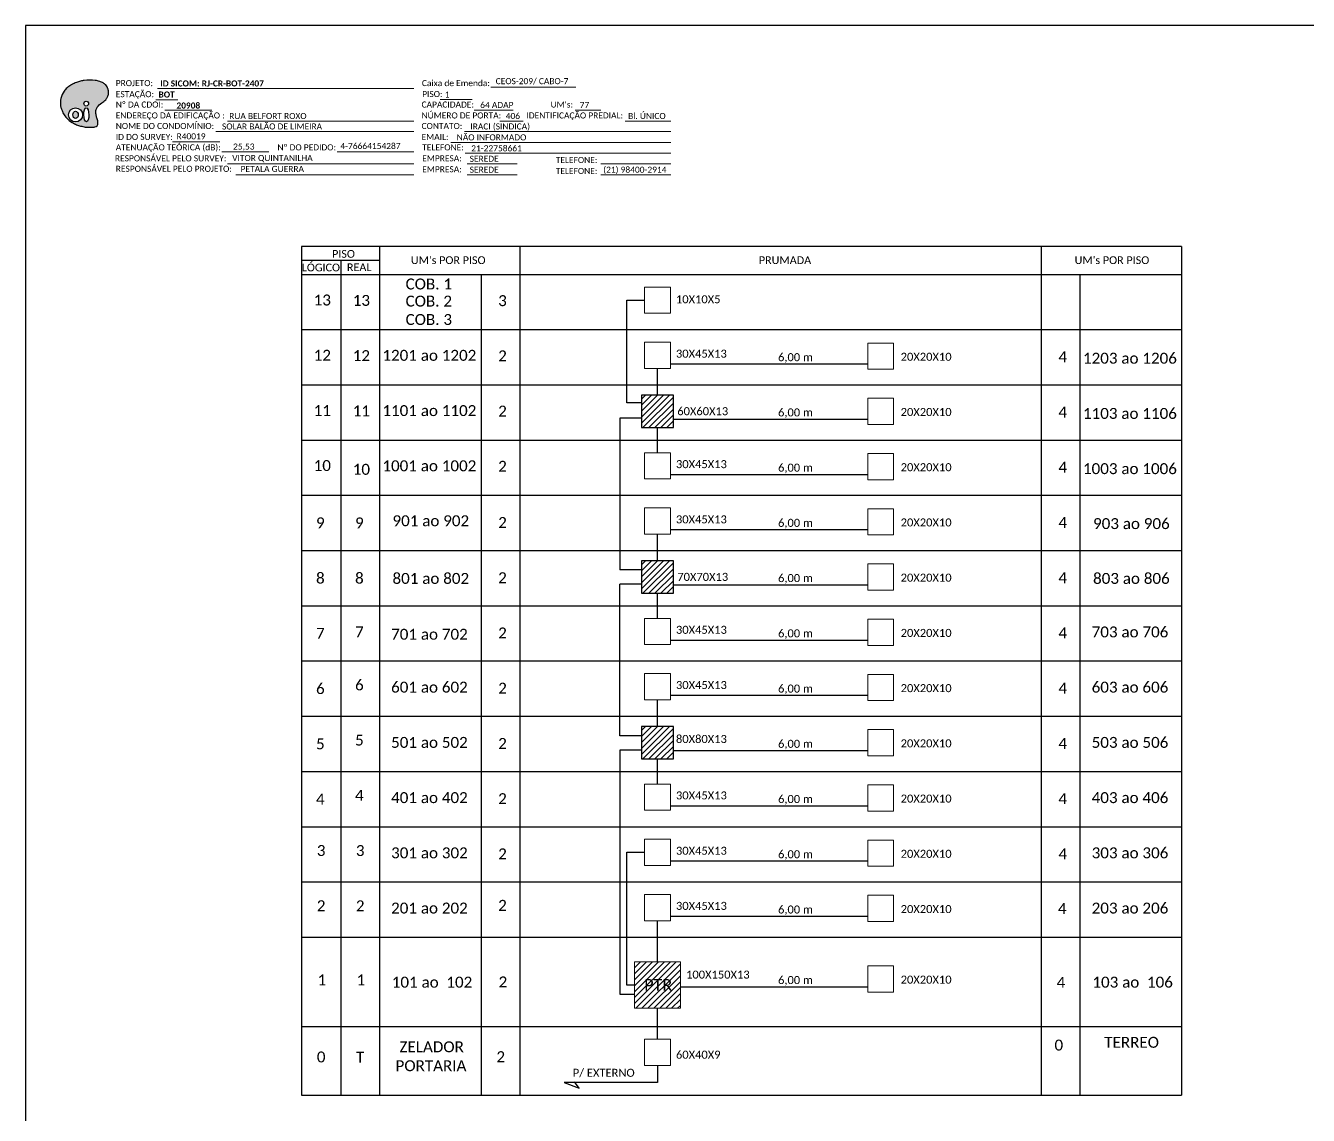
# Model space of a CAD drawing. Extents: x -4 to 837, y 1 to 595.
# Drawn here: x -3.8 to 376.4, y 272.2 to 595.3 of the extents above; entities that cross this region are included whole.
import ezdxf
from ezdxf.enums import TextEntityAlignment as Align

# ---------------------------------------------------------------- set-up
doc = ezdxf.new("R2010")
doc.units = 0
doc.styles.add('WMF-Calibri0', font='calibri.ttf')
doc.styles.add('WMF-Calibri1', font='calibrib.ttf')

# ---------------------------------------------------------------- blocks, each defined once
blk = doc.blocks.new('OI')
h = blk.add_hatch(color=40)
edge = h.paths.add_edge_path()
edge.add_spline(control_points=[(4.35, -0.67), (3.92, -0.99), (3.26, -1.5), (2.81, -2.59), (2.9, -3.5), (3.06, -4.27), (3.31, -4.85), (3.37, -5.39), (3.4, -5.88), (3.2, -6.4), (2.54, -6.61), (1.65, -6.63), (0.55, -6.67), (-0.56, -6.42), (-1.61, -6.14), (-2.77, -5.61), (-3.92, -4.77), (-4.89, -3.7), (-5.34, -2.65), (-5.6, -1.94), (-5.85, -0.96), (-5.71, 0.47), (-5.1, 2.02), (-4.14, 3.02), (-3.3, 3.61), (-2.37, 4.16), (-1.36, 4.44), (-0.56, 4.7), (0.79, 4.85), (2.24, 4.97), (3.79, 4.57), (4.67, 4.21), (5.44, 3.65), (5.76, 2.99), (6.03, 2.21), (6.01, 1.46), (5.72, 0.64), (5.31, 0.08), (4.88, -0.38), (4.51, -0.55), (4.35, -0.67)], knot_values=[0, 0, 0, 0, 1.60434, 2.417191, 3.427595, 4.282808, 4.776746, 5.304182, 5.888771, 6.258406, 6.858137, 7.79129, 8.986195, 10.124242, 11.187857, 12.242908, 13.953784, 15.414161, 16.515391, 17.349188, 17.675853, 19.552021, 21.515531, 22.568638, 23.63245, 24.621084, 25.782718, 26.745347, 27.142653, 29.870543, 31.004649, 31.921532, 32.709589, 33.801391, 34.042471, 35.192333, 35.971461, 36.628871, 37.254359, 37.836911, 37.836911, 37.836911, 37.836911], degree=3, periodic=0)
h.paths.add_polyline_path([(1.13, -0.87, -1), (-0.04, -0.87, -1)], flags=16)
edge = h.paths.add_edge_path(flags=16)
edge.add_ellipse((0.56, -3.59), major_axis=(-0.02, 1.71), ratio=0.361305, start_angle=0, end_angle=360)
h.paths.add_polyline_path([(-0.36, -3.62, -1), (-3.8, -3.62, -1)], flags=16)
edge = h.paths.add_edge_path(flags=0)
edge.add_ellipse((-2.08, -3.62), major_axis=(0, 0.885), ratio=0.758294, start_angle=0, end_angle=360)
at = {"color": 40}
for centre, radius in [((-2.08, -3.62), 1.72), ((0.54, -0.87), 0.587)]:
    blk.add_circle(centre, radius, dxfattribs=at)
blk.add_ellipse((-2.08, -3.62), major_axis=(0, 0.885), ratio=0.758294, start_param=-3.141592653589792, end_param=3.141592653589792, dxfattribs=at)
blk.add_ellipse((0.56, -3.59), major_axis=(-0.02, 1.71), ratio=0.361305, dxfattribs=at)
at = {"color": 40, "start_tangent": (-0.800898, -0.598801), "end_tangent": (-0.800898, -0.598801)}
blk.add_spline([(4.35, -0.67), (3.2, -1.78), (2.9, -2.54), (2.92, -3.55), (3.12, -4.38), (3.28, -4.85), (3.37, -5.37), (3.35, -5.95), (3.2, -6.29), (2.66, -6.55), (1.73, -6.63), (0.54, -6.62), (-0.58, -6.41), (-1.6, -6.11), (-2.56, -5.67), (-3.95, -4.67), (-4.89, -3.56), (-5.37, -2.56), (-5.64, -1.78), (-5.72, -1.46), (-5.63, 0.42), (-4.84, 2.22), (-4.13, 2.99), (-3.27, 3.62), (-2.4, 4.09), (-1.3, 4.47), (-0.37, 4.72), (0.02, 4.77), (2.75, 4.8), (3.85, 4.53), (4.69, 4.16), (5.31, 3.68), (5.85, 2.73), (5.93, 2.5), (5.94, 1.35), (5.67, 0.62), (5.29, 0.08), (4.84, -0.36), (4.35, -0.67)], degree=3, dxfattribs=at)

msp = doc.modelspace()

# ---------------------------------------------------------------- hatches: boundary and pattern name
h = msp.add_hatch()
h.set_pattern_fill('ANSI31', color=1, scale=10, style=0)
h.set_pattern_definition([(45, (-437.0142, 88.0003), (-0.8838835, 0.8838835), [])])
h.paths.add_polyline_path([(188.18, 485.72), (178.71, 485.72), (178.71, 476.12), (188.18, 476.12)])
h.paths.add_polyline_path([(186.48, 476.32), (186.48, 476.32), (186.48, 481.47), (186.48, 481.47)], flags=24)
h = msp.add_hatch()
h.set_pattern_fill('ANSI31', color=1, scale=10, style=0)
h.set_pattern_definition([(45, (-437.0142, 38.8847), (-0.8838835, 0.8838835), [])])
h.paths.add_polyline_path([(188.18, 436.61), (178.71, 436.61), (178.71, 427), (188.18, 427)])
h.paths.add_polyline_path([(186.48, 427.2), (186.48, 427.2), (186.48, 432.35), (186.48, 432.35)], flags=24)
h = msp.add_hatch()
h.set_pattern_fill('ANSI31', color=1, scale=10, style=0)
h.set_pattern_definition([(45, (-437.0142, -10.2309), (-0.8838835, 0.8838835), [])])
h.paths.add_polyline_path([(188.18, 387.49), (178.71, 387.49), (178.71, 377.89), (188.18, 377.89)])
h.paths.add_polyline_path([(186.48, 378.08), (186.48, 378.08), (186.48, 383.23), (186.48, 383.23)], flags=24)
h = msp.add_hatch()
h.set_pattern_fill('ANSI31', color=1, scale=10, style=0)
h.set_pattern_definition([(45, (-434.9644, -79.9906), (-0.8838835, 0.8838835), [])])
h.paths.add_polyline_path([(176.66, 303.97), (190.23, 303.97), (190.23, 317.73), (176.66, 317.73)])
h.paths.add_polyline_path([(178.66, 308.33), (188.74, 308.33), (188.74, 313.48), (178.66, 313.48)], flags=24)

# ---------------------------------------------------------------- linework, layer by layer
for p, q in [((837.17, 595.26), (-3.83, 595.26)), ((-3.83, 595.26), (-3.83, 1.26))]:
    msp.add_line(p, q)
at = {"color": 3}
for p, q in [((183.44, 485.72), (183.44, 493.64)), ((183.44, 436.61), (183.44, 444.52)), ((183.44, 370.43), (183.44, 377.89))]:
    msp.add_line(p, q, dxfattribs=at)
at = {"color": 7, "lineweight": 0}
for points in [[(35.28, 576.58), (111.25, 576.58)], [(134.09, 577.07), (159.22, 577.07)], [(34.76, 573.3), (41.31, 573.3)], [(119.05, 573.34), (128.53, 573.34)], [(37.42, 570.23), (51.37, 570.23)], [(55.99, 566.99), (111.25, 566.99)], [(129.1, 570.23), (140.71, 570.23)], [(136.68, 566.99), (143.62, 566.99)], [(159.04, 570.23), (166.7, 570.23)], [(173.85, 566.99), (187.41, 566.99)], [(52.58, 563.88), (111.25, 563.88)], [(126.21, 563.88), (187.44, 563.88)], [(39.74, 560.82), (53.69, 560.82)], [(122.17, 560.64), (187.44, 560.64)], [(54.28, 557.85), (68.22, 557.85)], [(88.51, 557.85), (111.27, 557.85)], [(126.46, 557.41), (187.44, 557.41)], [(55.99, 554.29), (111.25, 554.29)], [(127.07, 554.29), (141.86, 554.29)], [(166.67, 554.29), (187.44, 554.29)], [(58.48, 551.06), (111.25, 551.06)], [(127.07, 551.06), (141.86, 551.06)], [(166.67, 551.06), (187.44, 551.06)]]:
    msp.add_lwpolyline(points, dxfattribs=at)
at = {"color": 0}
for points in [[(338.8, 529.76), (77.97, 529.76)], [(101.12, 525.64), (77.97, 525.64)]]:
    msp.add_lwpolyline(points, dxfattribs=at)
for points in [[(77.97, 529.76), (77.97, 278.18)], [(101.12, 278.18), (101.12, 529.76)], [(142.71, 278.18), (142.71, 529.76)], [(297.21, 529.76), (297.21, 278.18)], [(338.8, 529.76), (338.8, 278.18)], [(89.55, 525.64), (89.55, 278.18)], [(77.97, 521.53), (338.8, 521.53)], [(131.14, 521.53), (131.14, 278.18)], [(308.78, 278.18), (308.78, 521.53)], [(77.97, 505.16), (338.8, 505.16)], [(77.97, 488.79), (338.8, 488.79)], [(77.97, 472.42), (338.8, 472.42)], [(77.97, 456.04), (338.8, 456.04)], [(77.97, 439.67), (338.8, 439.67)], [(77.97, 423.3), (338.8, 423.3)], [(77.97, 406.93), (338.8, 406.93)], [(77.97, 390.56), (338.8, 390.56)], [(77.97, 374.18), (338.8, 374.18)], [(77.97, 357.81), (338.8, 357.81)], [(77.97, 341.44), (338.8, 341.44)], [(77.97, 325.07), (338.8, 325.07)], [(77.97, 298.62), (338.8, 298.62)], [(77.97, 278.18), (338.8, 278.18)]]:
    msp.add_lwpolyline(points)
at = {"lineweight": 0}
for points in [[(187.28, 517.78), (179.62, 517.78), (179.62, 510.01), (187.28, 510.01)], [(187.27, 501.41), (179.61, 501.41), (179.61, 493.64), (187.27, 493.64)], [(253.43, 501.18), (245.77, 501.18), (245.77, 493.41), (253.43, 493.41)], [(253.43, 484.81), (245.77, 484.81), (245.77, 477.04), (253.43, 477.04)], [(187.28, 468.66), (179.62, 468.66), (179.62, 460.9), (187.28, 460.9)], [(253.43, 468.43), (245.77, 468.43), (245.77, 460.66), (253.43, 460.66)], [(187.27, 452.29), (179.61, 452.29), (179.61, 444.52), (187.27, 444.52)], [(253.43, 452.06), (245.77, 452.06), (245.77, 444.29), (253.43, 444.29)], [(253.43, 435.69), (245.77, 435.69), (245.77, 427.92), (253.43, 427.92)], [(187.28, 419.55), (179.62, 419.55), (179.62, 411.78), (187.28, 411.78)], [(253.43, 419.32), (245.77, 419.32), (245.77, 411.55), (253.43, 411.55)], [(187.28, 403.18), (179.62, 403.18), (179.62, 395.41), (187.28, 395.41)], [(253.43, 402.95), (245.77, 402.95), (245.77, 395.18), (253.43, 395.18)], [(253.43, 386.57), (245.77, 386.57), (245.77, 378.81), (253.43, 378.81)], [(187.28, 370.43), (179.62, 370.43), (179.62, 362.66), (187.28, 362.66)], [(253.43, 370.2), (245.77, 370.2), (245.77, 362.43), (253.43, 362.43)], [(187.28, 354.06), (179.62, 354.06), (179.62, 346.29), (187.28, 346.29)], [(253.43, 353.83), (245.77, 353.83), (245.77, 346.06), (253.43, 346.06)], [(187.28, 337.71), (179.62, 337.71), (179.62, 329.94), (187.28, 329.94)], [(253.43, 337.46), (245.77, 337.46), (245.77, 329.69), (253.43, 329.69)], [(253.43, 316.53), (245.77, 316.53), (245.77, 308.76), (253.43, 308.76)], [(187.28, 294.81), (179.62, 294.81), (179.62, 287.04), (187.28, 287.04)]]:
    msp.add_lwpolyline(points, close=True, dxfattribs=at)
at = {"color": 3}
for points in [[(178.71, 483.47), (174.38, 483.47), (174.38, 513.93), (179.62, 513.93)], [(245.77, 494.89), (187.27, 494.89)], [(178.71, 478.92), (172.31, 478.92), (172.31, 433.95)], [(183.45, 468.66), (183.44, 476.12)], [(245.77, 478.52), (188.18, 478.52)], [(245.77, 462.15), (187.28, 462.15)], [(245.77, 445.78), (187.27, 445.78)], [(178.71, 433.95), (172.31, 433.95)], [(178.71, 429.66), (172.31, 429.66)], [(178.71, 384.69), (172.31, 384.69), (172.31, 429.66)], [(183.45, 419.55), (183.44, 427)], [(245.77, 429.4), (188.18, 429.4)], [(245.77, 413.03), (187.28, 413.03)], [(245.77, 396.66), (187.28, 396.66)], [(183.44, 387.49), (183.45, 395.41)], [(178.71, 380.48), (172.32, 380.48), (172.32, 308.16), (176.66, 308.16)], [(245.77, 380.29), (188.18, 380.29)], [(245.77, 363.92), (187.28, 363.92)], [(176.66, 310.85), (174.38, 310.85), (174.38, 350.21), (179.62, 350.21)], [(245.77, 347.54), (187.28, 347.54)], [(245.77, 331.17), (187.28, 331.17)], [(183.45, 317.73), (183.45, 329.94)], [(245.77, 310.25), (190.23, 310.25)], [(183.44, 294.81), (183.44, 303.97)]]:
    msp.add_lwpolyline(points, dxfattribs=at)
at = {"color": 1}
for points in [[(188.18, 485.72), (178.71, 485.72), (178.71, 476.12), (188.18, 476.12)], [(188.18, 436.61), (178.71, 436.61), (178.71, 427), (188.18, 427)], [(188.18, 387.49), (178.71, 387.49), (178.71, 377.89), (188.18, 377.89)]]:
    msp.add_lwpolyline(points, close=True, dxfattribs=at)
at = {"color": 1, "lineweight": 0}
msp.add_lwpolyline([(176.66, 317.73), (190.23, 317.73), (190.23, 303.97), (176.66, 303.97)], close=True, dxfattribs=at)
at = {"color": 1}
for points in [[(183.45, 287.04), (183.45, 281.93), (155.82, 281.93)], [(155.82, 281.93), (160.23, 280.34)], [(160.23, 280.34), (158.83, 282.17)]]:
    msp.add_lwpolyline(points, dxfattribs=at)

# ---------------------------------------------------------------- block references
at = {"color": 7, "xscale": 1.213923925163967, "yscale": 1.213923925163967, "zscale": 1.213923925163967, "rotation": 0.1532896023949059}
msp.add_blockref('OI', (13.47, 573.2), dxfattribs=at)

# ---------------------------------------------------------------- texts
at = {"color": 7, "lineweight": 0, "style": 'WMF-Calibri0'}
for s, height, p in [('PROJETO:', 1.793, (22.88, 577.33)), ('Caixa de Emenda:', 1.7927, (113.63, 577.33)), ('ESTAÇÃO:', 1.793, (22.88, 574.05)), ('PISO:', 1.793, (113.7, 574.09)), ('Nº DA CDOI:', 1.7927, (22.88, 570.98)), ('CAPACIDADE:', 1.7927, (113.52, 570.98)), ("UM's:", 1.793, (151.77, 570.98)), ('ENDEREÇO DA EDIFICAÇÃO :', 1.7927, (22.88, 567.74)), ('NOME DO CONDOMÍNIO:', 1.7927, (22.88, 564.63)), ('NÚMERO DE PORTA:', 1.7927, (113.52, 567.74)), ('IDENTIFICAÇÃO PREDIAL:', 1.7927, (144.61, 567.74)), ('ID DO SURVEY:', 1.7927, (22.88, 561.39)), ('CONTATO:', 1.793, (113.52, 564.63)), ('EMAIL:', 1.793, (113.52, 561.39)), ('ATENUAÇÃO TEÓRICA (dB):', 1.7927, (22.88, 558.28)), ('Nº DO PEDIDO:', 1.7927, (70.8, 558.28)), ('TELEFONE:', 1.793, (113.71, 558.28)), ('RESPONSÁVEL PELO SURVEY:', 1.7927, (22.63, 555.04)), ('EMPRESA:', 1.793, (113.71, 555.04)), ('TELEFONE:', 1.793, (153.31, 554.54)), ('RESPONSÁVEL PELO PROJETO:', 1.7927, (22.88, 551.93)), ('EMPRESA:', 1.793, (113.71, 551.8)), ('TELEFONE:', 1.793, (153.31, 551.3))]:
    msp.add_text(s, height=height, dxfattribs=at).set_placement(p)
at = {"color": 7}
for s, height, style, p in [('ID SICOM: RJ-CR-BOT-2407', 1.7927, 'WMF-Calibri1', (36.07, 577.23)), ('CEOS-209/ CABO-7', 1.7927, 'WMF-Calibri0', (135.49, 577.91)), ('BOT', 1.793, 'WMF-Calibri1', (35.56, 573.95)), ('1', 1.79, 'WMF-Calibri0', (120.4, 573.94)), (' 64 ADAP', 1.793, 'WMF-Calibri0', (130.27, 570.85)), ('77', 1.793, 'WMF-Calibri0', (160.39, 570.83)), ('SOLAR BALÃO DE LIMEIRA', 1.7927, 'WMF-Calibri0', (54.36, 564.48)), ('RUA BELFORT ROXO', 1.7927, 'WMF-Calibri0', (56.5, 567.58)), ('IRACI (SINDICA)', 1.7927, 'WMF-Calibri0', (127.99, 564.48)), ('406', 1.793, 'WMF-Calibri0', (138.46, 567.59)), ('Bl. ÚNICO', 1.793, 'WMF-Calibri0', (174.74, 567.59)), ('R40019', 1.793, 'WMF-Calibri0', (40.9, 561.56)), ('NÃO INFORMADO', 1.7927, 'WMF-Calibri0', (123.95, 561.24)), ('25,53', 1.793, 'WMF-Calibri0', (57.65, 558.52)), ('4-76664154287', 1.7927, 'WMF-Calibri0', (89.45, 558.69)), ('21-22758661', 1.7927, 'WMF-Calibri0', (128.24, 558.01)), ('VITOR QUINTANILHA', 1.7927, 'WMF-Calibri0', (57.39, 555.13)), ('SEREDE', 1.793, 'WMF-Calibri0', (127.77, 554.89)), ('PETALA GUERRA', 1.7927, 'WMF-Calibri0', (59.88, 551.9)), ('SEREDE', 1.793, 'WMF-Calibri0', (127.77, 551.66)), ('(21) 98400-2914', 1.7927, 'WMF-Calibri0', (167.37, 551.66)), ('COB. 1', 3.24, 'WMF-Calibri0', (108.79, 517.06)), ('COB. 2', 3.24, 'WMF-Calibri0', (108.79, 511.99)), ('10X10X5', 2.373, 'WMF-Calibri0', (188.92, 512.96)), ('COB. 3', 3.24, 'WMF-Calibri0', (108.79, 506.53)), ('1201 ao 1202', 3.24, 'WMF-Calibri0', (101.91, 495.91)), ('30X45X13', 2.373, 'WMF-Calibri0', (188.92, 496.84)), ('20X20X10', 2.373, 'WMF-Calibri0', (255.54, 495.92)), ('1203 ao 1206', 3.24, 'WMF-Calibri0', (309.57, 495.06)), ('1101 ao 1102', 3.24, 'WMF-Calibri0', (101.91, 479.53)), ('60X60X13', 2.373, 'WMF-Calibri0', (189.32, 479.78)), ('20X20X10', 2.373, 'WMF-Calibri0', (255.54, 479.55)), ('1103 ao 1106', 3.24, 'WMF-Calibri0', (309.57, 478.69)), ('1001 ao 1002', 3.24, 'WMF-Calibri0', (101.91, 463.16)), ('30X45X13', 2.373, 'WMF-Calibri0', (188.93, 464.09)), ('20X20X10', 2.373, 'WMF-Calibri0', (255.54, 463.18)), ('1003 ao 1006', 3.24, 'WMF-Calibri0', (309.57, 462.32)), ('901 ao 902', 3.24, 'WMF-Calibri0', (104.9, 446.87)), ('30X45X13', 2.373, 'WMF-Calibri0', (188.92, 447.72)), ('20X20X10', 2.373, 'WMF-Calibri0', (255.54, 446.81)), ('903 ao 906', 3.24, 'WMF-Calibri0', (312.56, 446.03)), ('801 ao 802', 3.24, 'WMF-Calibri0', (104.9, 429.78)), ('70X70X13', 2.373, 'WMF-Calibri0', (189.32, 430.67)), ('20X20X10', 2.373, 'WMF-Calibri0', (255.54, 430.44)), ('803 ao 806', 3.24, 'WMF-Calibri0', (312.56, 429.78)), ('701 ao 702', 3.24, 'WMF-Calibri0', (104.49, 413.23)), ('30X45X13', 2.373, 'WMF-Calibri0', (188.93, 414.98)), ('20X20X10', 2.373, 'WMF-Calibri0', (255.54, 414.06)), ('703 ao 706', 3.24, 'WMF-Calibri0', (312.15, 413.92)), ('601 ao 602', 3.24, 'WMF-Calibri0', (104.49, 397.55)), ('30X45X13', 2.373, 'WMF-Calibri0', (188.93, 398.61)), ('20X20X10', 2.373, 'WMF-Calibri0', (255.54, 397.69)), ('603 ao 606', 3.24, 'WMF-Calibri0', (312.15, 397.55)), ('501 ao 502', 3.24, 'WMF-Calibri0', (104.49, 381.17)), ('80X80X13', 2.373, 'WMF-Calibri0', (188.93, 382.62)), ('503 ao 506', 3.24, 'WMF-Calibri0', (312.15, 381.17)), ('20X20X10', 2.373, 'WMF-Calibri0', (255.54, 381.32)), ('401 ao 402', 3.24, 'WMF-Calibri0', (104.49, 364.8)), ('30X45X13', 2.373, 'WMF-Calibri0', (188.93, 365.89)), ('20X20X10', 2.373, 'WMF-Calibri0', (255.54, 364.95)), ('403 ao 406', 3.24, 'WMF-Calibri0', (312.15, 364.8)), ('301 ao 302', 3.24, 'WMF-Calibri0', (104.49, 348.43)), ('30X45X13', 2.373, 'WMF-Calibri0', (188.93, 349.49)), ('20X20X10', 2.373, 'WMF-Calibri0', (255.54, 348.58)), ('303 ao 306', 3.24, 'WMF-Calibri0', (312.15, 348.43)), ('201 ao 202', 3.24, 'WMF-Calibri0', (104.49, 332.06)), ('30X45X13', 2.373, 'WMF-Calibri0', (188.93, 333.14)), ('20X20X10', 2.373, 'WMF-Calibri0', (255.54, 332.2)), ('203 ao 206', 3.24, 'WMF-Calibri0', (312.15, 332.06)), ('101 ao  102', 3.24, 'WMF-Calibri0', (104.69, 310.1)), ('PTR', 3.433, 'WMF-Calibri0', (179.52, 309.2)), ('100X150X13', 2.373, 'WMF-Calibri0', (191.93, 312.77)), ('20X20X10', 2.373, 'WMF-Calibri0', (255.54, 311.28)), ('103 ao  106', 3.24, 'WMF-Calibri0', (312.36, 310.1)), ('ZELADOR', 3.24, 'WMF-Calibri0', (106.99, 290.94)), ('TERREO', 3.24, 'WMF-Calibri0', (315.89, 292.27)), ('60X40X9', 2.373, 'WMF-Calibri0', (188.93, 289.03)), ('PORTARIA', 3.24, 'WMF-Calibri0', (105.8, 285.33)), ('P/ EXTERNO', 2.373, 'WMF-Calibri0', (158.34, 283.67))]:
    msp.add_text(s, height=height, dxfattribs=dict(at, style=style)).set_placement(p)
at = {"color": 7, "style": 'WMF-Calibri1'}
msp.add_text('20908', height=1.793, dxfattribs=at).set_placement((44.39, 570.69), align=Align.CENTER)
at = {"color": 0, "style": 'WMF-Calibri0'}
for s, p in [('     PISO', (82.94, 526.45)), ('  LÓGICO', (76.39, 522.42)), ('    REAL', (88.15, 522.48)), ("UM's POR PISO", (110.36, 524.59)), ('PRUMADA', (213.49, 524.59)), ("UM's POR PISO", (307.1, 524.59))]:
    msp.add_text(s, height=2.3, dxfattribs=at).set_placement(p)
at = {"color": 7, "style": 'WMF-Calibri0'}
for s, p in [('13', (84.1, 513.93)), ('13', (95.68, 513.81)), ('12', (84.1, 497.56)), ('12', (95.68, 497.44)), ('11', (84.1, 481.19)), ('11', (95.68, 481.07)), ('10', (84.1, 464.86)), ('10', (95.68, 463.74))]:
    msp.add_text(s, height=3.24, dxfattribs=at).set_placement(p, align=Align.MIDDLE_CENTER)
at = {"color": 3, "style": 'WMF-Calibri0'}
for p in [(219.19, 495.79), (219.19, 479.42), (219.19, 463.05), (219.19, 446.68), (219.19, 430.31), (219.19, 413.93), (219.19, 397.56), (219.19, 381.19), (219.19, 364.82), (219.19, 348.45), (219.19, 332.07), (219.19, 311.15)]:
    msp.add_text('6,00 m', height=2.373, dxfattribs=at).set_placement(p)
at = {"color": 7, "style": 'WMF-Calibri0'}
for tag, flags, p in [('3', 4, (137.51, 513.74)), ('2', 4, (137.51, 497.37)), ('4', 4, (303.58, 497.09)), ('2', 4, (137.51, 481)), ('4', 4, (303.58, 480.71)), ('2', 4, (137.51, 464.63)), ('4', 4, (303.58, 464.34)), ('9', 4, (83.52, 447.86)), ('9', 4, (95.09, 447.85)), ('2', 4, (137.51, 447.97)), ('4', 4, (303.58, 447.97)), ('8', 4, (83.52, 431.49)), ('8', 4, (95.09, 431.48)), ('2', 4, (137.51, 431.6)), ('4', 4, (303.58, 431.6)), ('7', 4, (83.52, 415.12)), ('7', 4, (95.09, 415.53)), ('2', 4, (137.51, 415.23)), ('4', 4, (303.58, 415.23)), ('6', 4, (83.52, 398.75)), ('6', 4, (95.09, 399.84)), ('2', 4, (137.51, 398.86)), ('4', 4, (303.58, 398.86)), ('5', 4, (95.09, 383.47)), ('2', 4, (137.51, 382.48)), ('4', 4, (303.58, 382.48)), ('5', 4, (83.52, 382.37)), ('4', 4, (83.52, 366)), ('4', 4, (95.09, 367.1)), ('2', 4, (137.51, 366.11)), ('4', 4, (303.58, 366.11)), ('3', 4, (83.76, 350.74)), ('3', 4, (95.33, 350.73)), ('2', 4, (137.51, 349.74)), ('4', 4, (303.58, 349.74)), ('2', 4, (83.76, 334.37)), ('2', 4, (95.33, 334.35)), ('2', 4, (137.51, 334.48)), ('4', 4, (303.43, 333.55)), ('1', 4, (83.97, 312.41)), ('1', 4, (95.54, 312.41)), ('2', 4, (137.64, 311.79)), ('4', 4, (303.06, 311.66)), ('0', 4, (302.41, 293.07)), ('0', 4, (83.76, 289.55)), ('T', 12, (95.33, 289.48)), ('2', 4, (137, 289.62))]:
    msp.add_attdef(tag, text='XX', height=3.24, dxfattribs=dict(at, flags=flags)).set_placement(p, align=Align.MIDDLE_CENTER)

doc.saveas('drawing.dxf')
